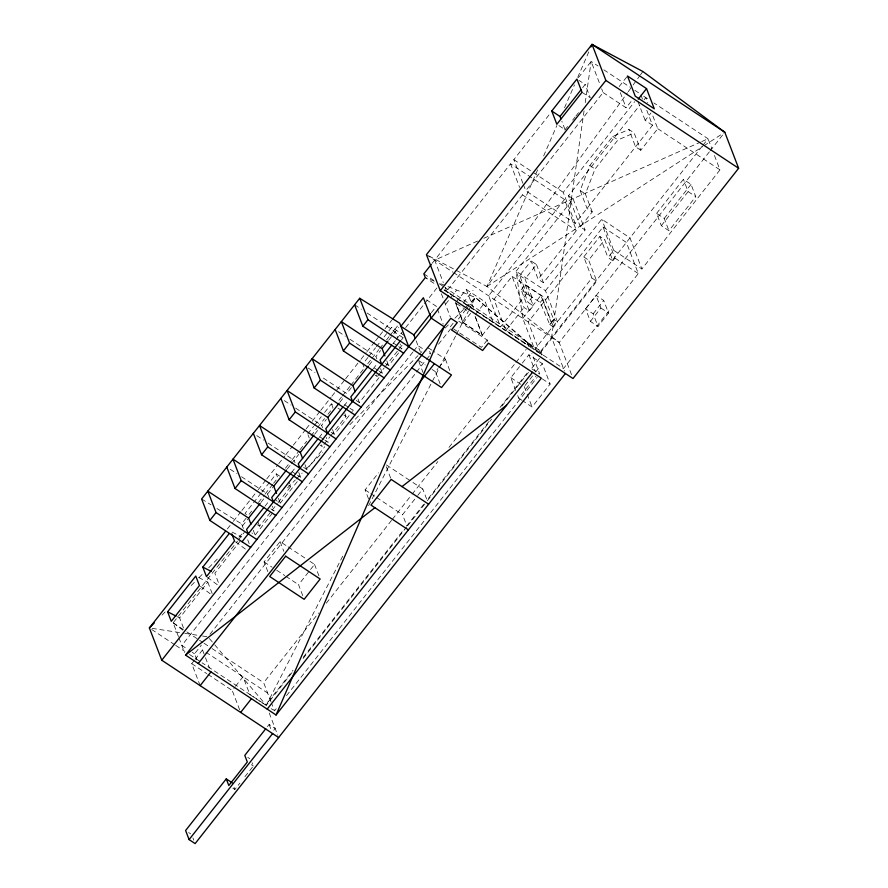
<?xml version="1.0" encoding="UTF-8"?>
<svg xmlns="http://www.w3.org/2000/svg" width="888" height="888" viewBox="0 0 888 888"><rect width="100%" height="100%" fill="white"/><g stroke="black" fill="none" stroke-linecap="round" stroke-linejoin="round"><path stroke-width="0.67" stroke-dasharray="4.44 3.33" d="M584.06 110.878L551.559 337.44L564.446 371.018M585.248 102.631L591.153 61.439L598.057 66.001M603.03 226.995L626.384 242.446L638.317 273.56L563.503 368.553L540.148 353.102L528.205 321.989L603.03 226.995L614.973 258.108L612.842 260.806L604.739 239.704L599.877 236.486L583.771 256.921L591.874 278.033L557.409 321.789L553.768 319.38L549.75 324.486L552.813 326.518L534.709 349.506L505.916 330.447L493.972 299.345L512.076 276.357L524.02 307.47L529.281 310.944L533.311 305.838L528.049 302.353L532.034 297.291L526.673 293.75L519.658 275.491L531.113 260.961L538.117 279.209L543.478 282.761L585.059 229.97L580.419 226.906L592.24 211.899L587.012 208.436L580.13 190.509L589.854 165.523L612.764 136.441L628.904 129.482L634.132 132.945L640.781 150.261L657.764 128.705L652.025 113.775M592.24 211.899L585.359 193.973L595.082 168.986L617.993 139.904L634.132 132.945M571.539 374.669L559.185 342.491L487.001 286.48L537.595 169.874M543.645 155.933L556.843 125.519M564.535 107.77L574.436 84.959M577.733 77.356L589.832 49.473M342.701 556.199L266.256 705.283L202.087 662.825M368.609 505.683L438.739 368.909M439.371 367.676L455.799 335.642M456.432 334.41L468.431 311M469.064 309.768L475.38 297.447L439.427 283.205M428.849 255.933L487.001 286.48L627.45 92.785M628.26 91.664L632.323 86.069M633.133 84.948L639.626 75.991M640.437 74.87L642.879 71.506M432.179 263.281L510.545 163.781L564.479 199.467L576.423 230.58L538.117 279.209M522.888 183.272L513.819 159.629L550.36 113.231M578.41 77.622L591.153 61.439L599.755 83.838M227.35 528.937L232.501 522.41M233.355 521.323L241.07 511.532M241.924 510.445L251.348 498.479M252.203 497.391L257.342 490.853M258.208 489.765L265.912 479.975M266.777 478.887L277.911 464.746M278.765 463.658L284.771 456.044M285.625 454.956L292.485 446.253M293.34 445.166L305.339 429.925M306.194 428.837L311.333 422.311M312.188 421.223L319.902 411.433M320.757 410.345L331.046 397.291M331.901 396.203L344.755 379.886M345.61 378.788L360.184 360.295M361.039 359.207L366.178 352.68M367.033 351.593L374.747 341.802M375.602 340.715L379.032 336.363M379.886 335.276L384.171 329.837M385.037 328.749L391.886 320.035M261.061 493.14L245.01 513.519L247.175 514.951M261.904 492.074L270.352 481.352M271.195 480.275L276.257 473.848L281.674 477.422M307.692 433.932L313.631 426.395M314.474 425.319L321.267 416.705M324.664 412.398L331.446 403.774L333.611 405.206M367.898 357.498L362.781 363.991L363.958 367.033M368.742 356.421L375.557 347.774M376.412 346.686L380.663 341.281M384.071 336.963L391.73 327.228L403.629 335.098M582.661 87.69L585.181 84.493L578.987 80.408M243.368 528.482L241.603 523.887L246.575 517.582M249.106 514.363L251.637 511.144M258.397 502.564L264.302 495.06M265.157 493.983L272.749 484.337M273.593 483.261L276.135 480.053M285.47 468.198L291.408 460.65M292.263 459.573L299.056 450.938M299.911 449.861L306.704 441.236M310.944 435.841L316.883 428.305M317.738 427.228L324.52 418.614M327.916 414.308L333 407.836L331.446 403.774M338.939 400.31L341.469 397.091M342.324 396.015L349.95 386.336M350.793 385.259L364.346 368.054M367.754 363.725L371.151 359.407M372.005 358.319L378.821 349.672M379.676 348.596L383.072 344.267M386.48 339.938L389.033 336.696M389.888 335.62L398.89 324.198M242.402 525.962L247.819 519.091M260.961 502.397L265.912 496.115M267.554 494.028L273.748 486.169M287.324 468.931L290.709 464.624M291.564 463.547L298.745 454.423M314.829 434.01L319.946 427.505M322.588 427.761L321.656 425.33L326.307 419.436M339.849 402.242L344.999 395.704M351.359 387.634L346.709 393.528L320.668 376.301M369.097 365.112L374.214 358.619M376.845 358.863L375.913 356.454L380.552 350.56M388.744 340.16L392.896 334.898M393.717 333.844L398.779 327.417M178.455 636.629L173.149 622.821L237.507 541.114M238.361 540.026L244.367 532.4M264.968 506.249L268.398 501.898M291.564 472.483L294.994 468.12M319.014 437.618L323.31 432.179M343.9 406.027L348.196 400.577M373.071 368.986L377.367 363.547M392.807 343.934L395.382 340.67M396.248 339.571L402.253 331.946M405.683 327.594L423.698 304.717M424.553 303.629L437.429 287.279M183.505 628.005L179.631 617.915L207.803 582.151L198.179 577.255M240.348 540.825L214.841 573.226L219.092 584.304M564.879 129.97L567.61 126.518M572.638 120.124L575.158 116.927M576.001 115.862L578.51 112.665M401.309 340.137L403.008 337.984M257.387 524.73L259.551 526.162L271.373 511.155M272.216 510.078L277.289 503.651M278.133 502.575L290.798 486.491L289.244 482.428M323.931 444.433L329.87 436.896M330.713 435.808L345.987 416.428L344.422 412.365M378.177 375.557L384.138 367.987M384.981 366.911L402.02 345.288M526.673 293.75L500.555 326.906L446.62 291.22L522.488 194.894L521.534 192.407M646.797 110.323L652.525 125.252L575.191 223.443L525.751 190.742L603.096 92.541L601.664 88.811M331.124 432.234L334.332 434.365L352.336 411.499M356.177 400.433L359.385 402.553L380.686 375.502M272.438 513.12L255.122 535.109L251.915 532.989M297.247 481.629L280.275 503.174L276.002 500.344M303.618 467.354L306.826 469.475L324.775 446.686M385.425 363.47L388.633 365.601L401.076 349.794M431.357 312.676L436.352 306.327L426.617 299.889M445.743 304.029L456.41 290.476M619.202 86.525L627.494 76.002M412.842 352.114L181.829 645.421L187.601 649.239M413.697 351.026L417.971 345.599L426.062 350.949M456.543 301.754L466.256 289.421L485.292 302.02L492.896 321.822L490.476 324.908M463.203 302.83L473.06 290.321M267.832 571.639L264.091 561.893L280.086 541.591L286.979 546.153M450.327 326.795L453.624 322.61M196.859 659.873L194.539 653.823L201.387 645.121M209.968 634.243L416.239 372.505M416.494 372.028L425.729 360.295M426.518 359.451L430.813 354.012M438.528 344.222L450.527 328.993M465.956 309.413L457.387 320.291L487.212 340.049L488.012 342.124M466.811 308.325L475.38 297.447L542.191 354.945L540.748 351.171L444.999 287.557M603.096 92.541L626.129 107.781L631.923 100.411M200.155 685.625L191.73 663.68L194.228 660.505M195.049 659.451L202.531 649.961L204.851 651.492M575.191 223.443L563.247 192.341L634.654 101.687M489.665 325.929L482.228 335.375L463.048 322.688L455.6 302.686M470.618 313.331L463.336 322.588L455.733 302.775M564.479 199.467L488.611 295.793L500.555 326.906M580.419 226.906L568.475 195.804L639.86 105.161M644.122 99.767L645.82 97.602L647.729 102.575M475.58 314.352L485.292 302.02M440.148 383.894L435.475 371.706L437.951 368.553M438.772 367.51L445.376 359.129L432.867 350.849M568.475 195.804L573.115 198.868L516.106 271.251L522.766 318.392L534.709 349.506M652.525 125.252L645.165 120.38L650.971 113.009M532.034 297.291L525.03 279.043L536.474 264.513L531.113 260.961M521.189 289.843L525.208 284.737L544.255 297.336L553.846 319.569L549.827 324.686L540.226 302.442L521.189 289.843L529.281 310.944M368.509 498.756L365.101 489.899L378.588 472.782M487.212 340.049L481.44 347.386L453.779 329.082M302.764 595.659L298.557 584.704L314.541 564.391L309.956 561.349M505.916 330.447L524.02 307.47M522.766 318.392L540.87 295.404L552.891 326.706L553.468 327.095L557.486 321.978L545.476 290.676L516.106 271.251L528.049 302.353M545.476 290.676L601.764 219.214L629.981 237.884L641.913 268.986L719.979 169.874L713.774 153.702M239.66 709.834L232.234 690.476L234.721 687.301M235.553 686.246L243.035 676.756L249.883 694.616L265.634 705.039L293.018 670.274M540.226 302.442L544.255 297.336M540.148 353.102L596.747 281.241L588.644 260.14L604.739 239.704M271.062 701.964L263.669 682.706L318.581 612.986M326.307 603.185L391.519 520.39M392.374 519.291L411.255 495.326M412.11 494.239L437.851 461.56M449.006 447.397L515.073 363.514M515.939 362.426L526.229 349.35M444.011 289.988L528.804 346.087L527.505 342.135M423.676 504.384L406.826 525.785L402.564 514.674L416.883 496.492M417.726 495.426L422.788 488.999L411.433 481.496M515.75 390.465L510.844 377.678L521.511 364.136M522.333 363.092L528.893 354.756L542.291 363.614L550.138 384.071L532.079 406.993L523.154 401.087M552.891 326.706L556.843 321.412M612.842 260.806L607.969 257.587L613.697 250.327L601.764 219.214M540.748 351.171L702.042 146.398M702.896 145.299L708.047 138.772L653.89 102.941M303.285 657.231L404.251 529.037M488.855 421.634L427.05 500.111L422.788 488.999M500.011 407.47L528.338 371.506M291.963 672.638L266.256 705.283L213.32 643.156M303.108 658.496L406.793 526.85M407.648 525.763L426.506 501.82M427.361 500.732L491.63 419.136M501.92 406.071L528.482 372.35M531.912 367.998L541.336 356.033M656.587 213.386L683.416 179.321L691.053 184.371L695.77 196.659L668.942 230.725L661.316 225.674L656.587 213.386L664.224 218.426L668.942 230.725M525.052 385.492L534.898 372.993M535.719 371.95L542.291 363.614M585.547 308.78L596.07 295.415L603.707 300.466L608.535 313.064L598.013 326.429L590.387 321.378L585.547 308.78L593.173 313.83L598.013 326.429M709.346 151.848L559.185 342.491L454.179 273.016M710.2 150.76L723.931 133.322M522.044 400.355L518.692 398.135L535.93 376.257M276.212 708.713L274.492 710.888L271.55 703.24M286.513 695.637L537.185 377.356M664.224 218.426L691.053 184.371M661.316 225.674L688.133 191.608L683.416 179.321M267.443 726.606L269.12 724.475L275.158 728.46L273.482 730.591M593.173 313.83L603.707 300.466M590.387 321.378L600.91 308.014L596.07 295.415M232.834 788.178L234.843 789.499L239.893 783.094M244.933 776.689L253.346 766L252.081 762.692M162.027 615.118L166.889 610.189M191.22 585.525L195.116 581.585M199.001 577.633L202.897 573.692M208.736 567.765L217.493 558.885M238.905 537.185L242.79 533.233M287.557 487.856L295.349 479.964M296.315 478.976L302.164 473.06M306.049 469.108L322.599 452.336M349.839 424.719L417.971 355.655M418.936 354.667L421.856 351.715M445.21 328.038L450.083 323.099M454.945 318.17L464.679 308.303M465.656 307.315L475.38 297.447L541.225 354.923M487.001 286.48L702.752 146.531M703.918 145.776L723.631 132.989M477.566 241.07L434.676 260.117L443.279 282.517M483.871 238.273L700.466 142.136M701.731 141.569L708.047 138.772L711.865 148.729M152.092 628.36L183.428 633.122M184.782 633.322L201.132 635.808M202.486 636.008L207.936 636.84L212.421 642.102M434.299 281.174L425.308 277.611L436.119 284.759M232.079 532.079L241.703 536.974M177.234 616.694L179.631 617.915M201.632 498.989L211.033 504.85M216.916 508.513L241.603 523.887M603.807 69.808L630.247 87.302M634.842 90.343L640.592 94.139L642.979 100.366M643.722 96.215L648.118 99.123M657.764 128.705L719.979 169.874M582.017 92.285L590.265 97.747L585.181 84.493M640.781 150.261L635.553 146.798L628.904 129.482M612.764 136.441L617.993 139.904M688.133 191.608L695.77 196.659M558.907 125.619L565.09 129.715L561.849 121.279M589.854 165.523L595.082 168.986M580.13 190.509L585.359 193.973M513.819 159.629L563.247 192.341M613.697 250.327L641.913 268.986M522.488 194.894L576.423 230.58M614.973 258.108L638.317 273.56M583.771 256.921L588.644 260.14M591.874 278.033L596.747 281.241M600.91 308.014L608.535 313.064M519.658 275.491L525.03 279.043M512.076 276.357L541.447 295.793L553.468 327.095M556.909 321.6L557.486 321.978M426.429 254.656L453.035 272.261M439.271 283.76L443.856 286.802M423.865 273.837L433.599 280.286M444.155 289.81L528.948 345.898M529.925 346.82L542.191 354.945M466.733 310.345L455.444 302.875L463.048 322.688M463.203 322.499L482.373 335.187L474.769 315.373L482.228 335.375M532.023 368.964L539.771 374.092L531.901 353.591M542.324 378.899L550.138 384.071M510.844 377.678L520.879 384.326M431.723 350.094L428.316 347.841L430.68 354.001L427.217 351.715M354.612 304.762L361.405 309.257M367.077 313.009L395.382 331.735L397.713 337.806M403.03 337.729L393.295 331.291L391.73 327.228M393.351 343.079L397.635 345.909M398.701 346.62L401.909 348.74L400.044 343.878M418.415 360.417L425.23 364.924M432.056 369.441L435.475 371.706M338.55 331.724L345.343 336.219M349.872 339.216L375.913 356.454M378.122 370.507L373.837 367.676L374.714 369.952M379.187 371.217L382.395 373.337M375.158 375.202L377.322 376.634L376.157 373.593M308.214 368.054L315.007 372.549M344.633 404.75L348.917 407.581M349.983 408.291L353.191 410.411L351.803 406.793M337.94 408.069L340.093 409.501M343.823 414.996L345.987 416.428M386.458 464.968L410.3 480.741M284.293 400.61L291.086 405.106M295.615 408.103L321.656 425.33M323.909 439.516L319.636 436.685L320.479 438.894M324.986 440.226L328.194 442.346L326.329 437.484M320.069 445.154L322.233 446.586L320.668 442.524M365.101 489.899L369.641 492.896M370.773 493.65L375.313 496.658M376.457 497.402L402.564 514.674M256.743 435.597L263.536 440.093M268.065 443.09L294.106 460.317L295.038 462.748M292.074 471.661L296.359 474.492M297.425 475.202L300.632 477.322M288.633 485.059L290.798 486.491M230.159 469.241L236.963 473.726M241.492 476.723L267.532 493.961L268.953 497.669M270.873 508.902L274.081 511.033L272.216 506.171M288.123 546.908L305.361 558.308M264.091 561.893L272.128 567.221M276.723 570.263L284.771 575.579M285.914 576.334L298.557 584.704M173.149 622.821L185.758 631.157M186.902 631.912L198.357 639.493M199.511 640.259L202.941 642.524M204.085 643.289L210.967 647.84M212.11 648.595L263.669 682.706M206.005 652.258L267.632 693.029M192.23 652.303L194.539 653.823M151.659 629.459L174.581 644.633M175.724 645.387L184.893 651.448M189.477 654.478L200.943 662.06M271.173 708.691L273.382 710.156M191.73 663.68L206.771 673.626M207.925 674.392L232.234 690.476M247.785 757.386L249.806 758.718M251.337 764.679L253.346 766M188.611 832.511L190.631 833.843M235.564 541.769L246.009 549.572M207.503 577.4L217.949 585.203M200.477 586.358L211.022 594.405M173.371 622.921L182.85 630.169M637.895 101.443L645.165 120.38M620.312 92.63L626.129 107.781M599.877 236.486L607.969 257.587M573.115 198.868L585.059 229.97M523.365 184.515L525.751 190.742M510.545 163.781L519.624 187.424M536.474 264.513L543.478 282.761M525.208 284.737L533.311 305.838M527.361 342.313L528.804 346.087M528.893 354.756L535.275 371.373M524.231 386.535L526.684 392.929M527.172 394.205L532.079 406.993M517.715 395.582L518.692 398.135M466.256 289.421L473.859 309.224M445.188 287.49L446.62 291.22M441.403 293.762L450.327 317.005M437.329 308.869L443.201 324.164M445.376 359.129L450.061 371.317M416.15 340.837L420.302 351.648M418.881 361.649L423.099 372.627M386.768 360.739L388.633 365.601M380.541 368.509L383.272 375.613M386.302 466.755L390.676 478.155M357.997 398.934L359.385 402.553M332.478 429.537L334.332 434.365M308.081 434.954L309.257 437.995M304.961 464.613L306.826 469.475M298.768 472.46L301.487 479.531M314.541 564.391L319.225 576.567M276.257 473.848L277.433 476.889M278.41 498.312L281.13 505.383M280.086 541.591L283.827 551.337M257.997 522.1L259.551 526.162M253.258 530.247L255.966 537.329M247.719 539.837L249.173 543.611M269.219 713.009L277.778 735.286M269.12 724.475L271.306 730.158M207.803 582.151L212.165 593.495M202.531 649.961L205.017 656.421M205.505 657.708L209.468 668.042M178.932 637.884L184.615 652.68M233.999 787.29L234.843 789.499M192.94 837.917L193.817 840.192"/><path stroke-width="1.33" d="M276.057 714.984L541.336 378.177L488.411 343.168L482.628 350.505L451.526 329.914L457.298 322.577L450.815 318.293L185.548 655.1L276.057 714.984L444.178 326.717L431.202 318.126L423.376 297.735L400.888 326.296L413.864 334.887L415.229 338.45M590.931 46.931L592.03 44.4L642.879 71.506L724.797 132.234L738.627 168.276L573.026 378.532L440.27 290.698L426.429 254.656L592.03 44.4L724.797 132.234M408.713 346.686L399.689 323.176L359.718 298.29L201.632 498.989L209.857 520.424L250.627 547.397M209.857 520.424L216.05 512.565L207.825 491.131L248.596 518.104L250.927 524.175M275.779 515.451L235.02 488.489L241.214 480.63L232.956 459.129L273.726 486.102L276.545 493.451M302.331 481.751L261.572 454.778L267.754 446.919L259.529 425.485L300.299 452.458L302.63 458.53M329.881 446.764L289.122 419.791L295.316 411.932L287.079 390.509L327.85 417.471L330.17 423.509M354.934 414.962L314.174 387.989L320.357 380.131L312.132 358.697L352.902 385.67L355.222 391.697M384.138 377.877L343.379 350.915L349.561 343.057L341.336 321.623L382.106 348.596L384.904 355.877M403.607 353.169L362.837 326.196L367.943 319.713L359.718 298.29M551.759 111.011L576.934 79.043L582.017 92.285L556.843 124.253L551.759 111.011L560.006 116.461L560.927 118.87M431.346 264.335L423.865 273.837L425.308 277.611L392.74 318.947M278.643 737.562L161.76 660.228L149.373 627.949L225.641 531.113M167.61 611.799L195.771 576.035L199.423 585.547L171.262 621.311L167.61 611.799L176.024 616.083M231.779 533.855L234.521 540.992L206.46 576.623L202.808 567.099L229.171 533.633M560.006 116.461L580.985 89.821M248.596 518.104L260.14 503.452M273.748 486.169L286.469 470.007M300.299 452.458L313.975 435.098M327.85 417.471L338.994 403.33M352.902 385.67L368.243 366.189M382.106 348.596L387.912 341.214M342.923 406.926L325.774 428.704L327.517 433.244M372.139 369.841L350.827 396.892L352.569 401.443M263.88 507.459L246.564 529.448L248.263 533.877M291.231 472.738L271.717 497.513L273.415 501.931M317.926 438.861L298.268 463.814L299.966 468.231M391.697 345.188L380.075 359.94L381.773 364.358M242.069 541.736L400.155 341.025M440.27 290.698L605.871 80.442L592.03 44.4M413.864 334.887L430.525 313.73M161.76 660.228L448.507 296.159M638.239 99.123L646.531 88.6L627.494 76.002L635.242 96.193L654.29 108.791L646.531 88.6M198.246 663.503L434.399 363.68M200.155 685.625L210.956 671.916M240.659 712.42L251.459 698.701M267.21 709.124L532.489 372.327M232.301 782.883L226.262 778.887L185.603 830.513L189.089 839.604L195.127 843.6L565.401 373.493M265.767 728.737L244.777 755.388L247.319 762.015L228.804 785.514L226.262 778.887M189.089 839.604L272.616 733.566M149.373 627.949L154.234 623.01M185.548 655.1L374.903 507.714M402.02 486.602L506.549 405.261M202.808 567.099L211.233 571.384M605.871 80.442L738.627 168.276M367.943 319.713L451.459 374.969L441.558 387.545L411.788 367.854M349.561 343.057L390.332 370.019M320.357 380.131L361.127 407.104M295.316 411.932L336.075 438.905M428.615 504.195L391.164 479.42L370.94 505.094L408.391 529.87M267.754 446.919L308.524 473.892M241.214 480.63L281.973 507.592M216.05 512.565L256.821 539.538M354.612 304.762L362.837 326.196M335.142 329.481L343.379 350.915M305.949 366.555L314.174 387.989M280.897 398.368L289.122 419.791M253.335 433.344L261.572 454.778M226.762 466.988L235.02 488.489M285.692 556.199L269.697 576.512L304.162 599.311L320.157 579.009L285.692 556.199"/></g></svg>
